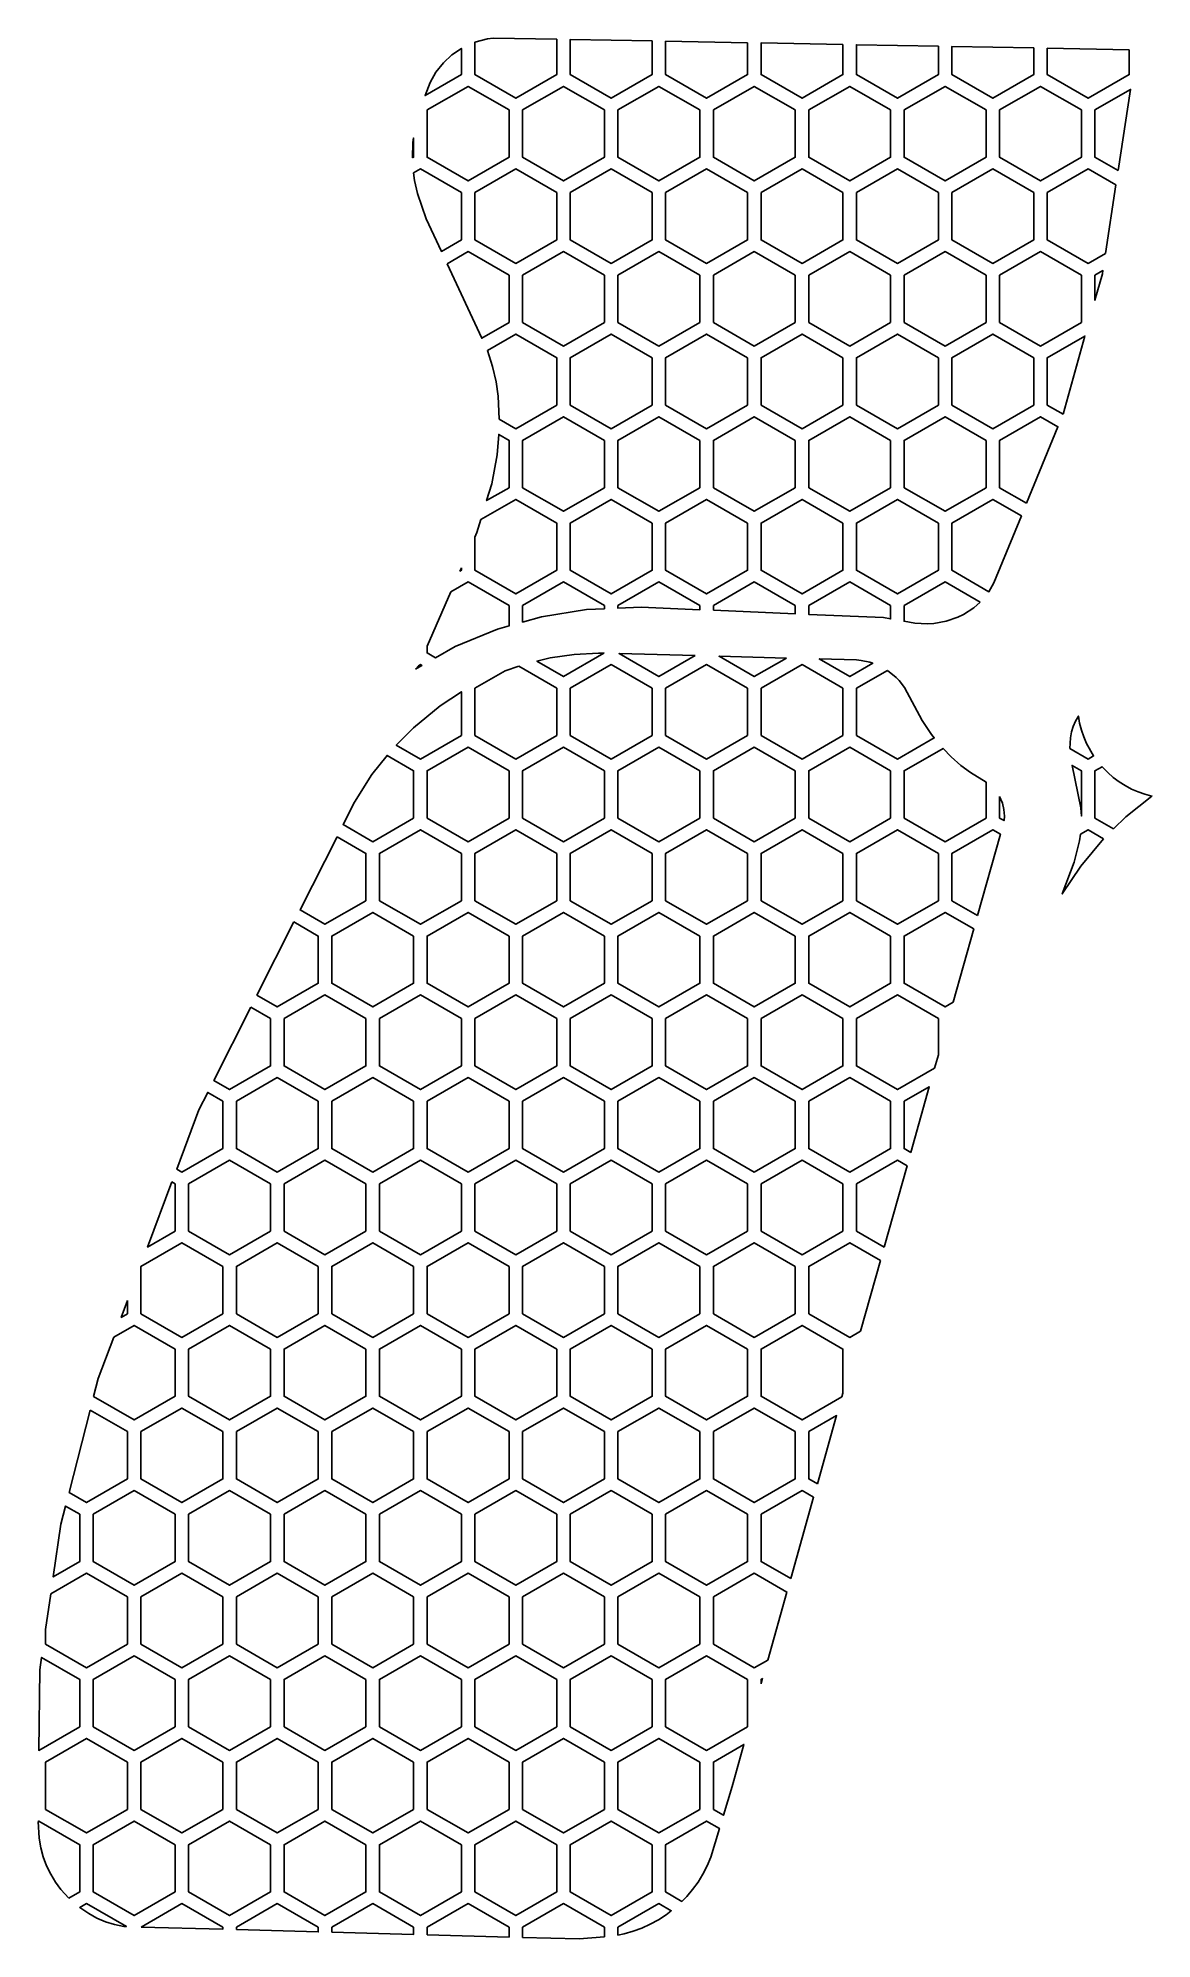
# Model space of a CAD drawing. Header units: millimetres. Extents: x 169.2 to 210.4, y -153.8 to -83.4.
import ezdxf

# ---------------------------------------------------------------- set-up
doc = ezdxf.new("R2010")
doc.units = ezdxf.units.MM

# ---------------------------------------------------------------- blocks, each defined once
blk = doc.blocks.new('HEX')
blk.add_lwpolyline([(1.516, 0.875), (0, 1.75), (-1.516, 0.875), (-1.516, -0.875), (0, -1.75), (1.516, -0.875)], close=True)

msp = doc.modelspace()

# ---------------------------------------------------------------- linework, layer by layer
for points in [[(185.341, -83.557), (185.81, -83.433), (186.014, -83.408), (188.372, -83.451), (188.372, -84.764), (186.857, -85.639), (185.341, -84.764), (185.341, -83.557)], [(191.903, -83.516), (191.903, -84.764), (190.388, -85.639), (188.872, -84.764), (188.872, -83.46), (191.903, -83.516)], [(195.434, -83.581), (195.434, -84.764), (193.919, -85.639), (192.403, -84.764), (192.403, -83.525), (195.434, -83.581)], [(198.965, -83.646), (198.965, -84.764), (197.45, -85.639), (195.934, -84.764), (195.934, -83.59), (198.965, -83.646)], [(202.497, -83.711), (202.497, -84.764), (200.981, -85.639), (199.465, -84.764), (199.465, -83.655), (202.497, -83.711)], [(206.028, -83.776), (206.028, -84.764), (204.512, -85.639), (202.997, -84.764), (202.997, -83.72), (206.028, -83.776)], [(183.681, -85.06), (183.903, -84.672), (184.175, -84.329), (184.489, -84.035), (184.841, -83.791), (184.841, -84.764), (183.498, -85.539), (183.681, -85.06)], [(209.559, -83.841), (209.559, -84.764), (208.043, -85.639), (206.528, -84.764), (206.528, -83.785), (209.559, -83.841)], [(209.152, -88.318), (208.293, -87.822), (208.293, -86.072), (209.612, -85.311), (209.152, -88.318)], [(183.031, -87.847), (183.051, -87.279), (183.076, -87.107), (183.076, -87.822), (183.031, -87.847)], [(183.217, -89.162), (183.109, -88.681), (183.072, -88.401), (183.326, -88.255), (184.841, -89.13), (184.841, -90.88), (184.101, -91.307), (183.543, -90.106), (183.217, -89.162)], [(208.683, -91.386), (208.043, -91.755), (206.528, -90.88), (206.528, -89.13), (208.043, -88.255), (209.071, -88.848), (208.683, -91.386)], [(184.313, -91.762), (185.091, -91.313), (186.607, -92.188), (186.607, -93.938), (185.595, -94.522), (184.313, -91.762)], [(208.568, -92.135), (208.293, -93.115), (208.293, -92.188), (208.586, -92.019), (208.568, -92.135)], [(186.205, -96.67), (186.124, -96.132), (185.996, -95.573), (185.807, -94.977), (186.857, -94.371), (188.372, -95.246), (188.372, -96.996), (186.857, -97.871), (186.241, -97.516), (186.205, -96.67)], [(207.11, -97.332), (206.528, -96.996), (206.528, -95.246), (207.921, -94.442), (207.11, -97.332)], [(205.762, -100.631), (204.762, -100.054), (204.762, -98.304), (206.278, -97.429), (206.921, -97.801), (205.762, -100.631)], [(185.964, -99.914), (186.164, -98.84), (186.225, -98.084), (186.607, -98.304), (186.607, -100.054), (185.774, -100.535), (185.964, -99.914)], [(185.413, -101.716), (185.56, -101.236), (186.857, -100.487), (188.372, -101.362), (188.372, -103.112), (186.857, -103.987), (185.341, -103.112), (185.341, -101.881), (185.413, -101.716)], [(204.555, -103.581), (204.368, -103.904), (202.997, -103.112), (202.997, -101.362), (204.512, -100.487), (205.571, -101.098), (204.555, -103.581)], [(184.841, -103.027), (184.841, -103.112), (184.791, -103.141), (184.841, -103.027)], [(186.181, -105.29), (184.615, -105.937), (183.887, -106.35), (183.576, -106.17), (183.576, -105.927), (184.454, -103.913), (185.091, -103.545), (186.607, -104.42), (186.607, -105.171), (186.181, -105.29)], [(189.476, -104.569), (187.812, -104.833), (187.107, -105.031), (187.107, -104.42), (188.622, -103.545), (190.138, -104.42), (190.138, -104.539), (189.476, -104.569)], [(191.501, -104.477), (190.638, -104.516), (190.638, -104.42), (192.153, -103.545), (193.669, -104.42), (193.669, -104.571), (191.501, -104.477)], [(194.169, -104.593), (194.169, -104.42), (195.684, -103.545), (197.2, -104.42), (197.2, -104.724), (194.169, -104.593)], [(200.465, -104.865), (197.7, -104.745), (197.7, -104.42), (199.215, -103.545), (200.731, -104.42), (200.731, -104.911), (200.465, -104.865)], [(204.045, -104.295), (203.812, -104.502), (203.428, -104.751), (203.222, -104.85), (202.786, -105), (202.329, -105.08), (202.094, -105.093), (201.621, -105.066), (201.231, -104.998), (201.231, -104.42), (202.747, -103.545), (204.045, -104.295)], [(188.132, -106.359), (189.02, -106.228), (189.919, -106.175), (190.12, -106.18), (188.622, -107.045), (187.637, -106.476), (188.132, -106.359)], [(193.495, -106.27), (192.153, -107.045), (190.682, -106.195), (193.495, -106.27)], [(183.145, -106.772), (183.252, -106.646), (183.326, -106.603), (183.383, -106.637), (183.145, -106.772)], [(186.963, -106.665), (188.372, -107.478), (188.372, -109.228), (186.857, -110.103), (185.341, -109.228), (185.341, -107.478), (186.463, -106.831), (186.963, -106.665)], [(196.871, -106.36), (195.684, -107.045), (194.383, -106.294), (196.871, -106.36)], [(199.472, -106.429), (199.637, -106.447), (199.958, -106.515), (200.066, -106.554), (199.215, -107.045), (198.085, -106.392), (199.472, -106.429)], [(200.609, -106.818), (200.932, -107.078), (201.045, -107.195), (201.243, -107.455), (201.895, -108.67), (202.245, -109.19), (202.346, -109.315), (200.981, -110.103), (199.465, -109.228), (199.465, -107.478), (200.609, -106.818)], [(183.072, -108.943), (184.058, -108.128), (184.841, -107.611), (184.841, -109.228), (183.326, -110.103), (182.431, -109.586), (183.072, -108.943)], [(207.365, -109.712), (207.382, -109.311), (207.42, -109.097), (207.481, -108.89), (207.568, -108.692), (207.682, -108.508), (207.725, -108.772), (207.79, -109.032), (207.876, -109.284), (207.982, -109.53), (208.244, -109.987), (208.043, -110.103), (207.365, -109.712)], [(202.971, -110.018), (203.331, -110.337), (203.681, -110.6), (204.262, -110.956), (204.262, -112.286), (202.747, -113.161), (201.231, -112.286), (201.231, -110.536), (202.671, -109.705), (202.971, -110.018)], [(180.888, -111.693), (181.524, -110.669), (182.091, -109.968), (183.076, -110.536), (183.076, -112.286), (181.56, -113.161), (180.465, -112.529), (180.888, -111.693)], [(207.776, -111.902), (207.443, -110.334), (207.793, -110.536), (207.793, -112.213), (207.776, -111.902)], [(208.984, -112.685), (208.293, -112.286), (208.293, -110.536), (208.556, -110.384), (208.769, -110.604), (208.971, -110.781), (209.185, -110.941), (209.411, -111.085), (209.646, -111.212), (209.891, -111.319), (210.143, -111.406), (210.403, -111.472), (209.435, -112.241), (208.984, -112.685)], [(204.762, -111.49), (204.867, -111.729), (204.925, -111.965), (204.942, -112.209), (204.927, -112.381), (204.762, -112.286), (204.762, -111.49)], [(180.239, -112.976), (181.31, -113.594), (181.31, -115.344), (179.794, -116.219), (178.87, -115.685), (180.239, -112.976)], [(203.948, -115.893), (202.997, -115.344), (202.997, -113.594), (204.512, -112.719), (204.796, -112.883), (203.948, -115.893)], [(208.615, -113.049), (207.767, -114.062), (207.081, -115.091), (207.525, -113.921), (207.725, -113.123), (207.757, -112.884), (208.043, -112.719), (208.615, -113.049)], [(203.043, -119.106), (202.747, -119.277), (201.231, -118.402), (201.231, -116.652), (202.747, -115.777), (203.808, -116.39), (203.043, -119.106)], [(178.644, -116.132), (179.544, -116.652), (179.544, -118.402), (178.029, -119.277), (177.274, -118.841), (178.644, -116.132)], [(202.357, -121.541), (200.981, -122.335), (199.465, -121.46), (199.465, -119.71), (200.981, -118.835), (202.497, -119.71), (202.497, -121.044), (202.357, -121.541)], [(177.048, -119.288), (177.779, -119.71), (177.779, -121.46), (176.263, -122.335), (175.679, -121.998), (177.048, -119.288)], [(175.129, -123.085), (175.453, -122.444), (176.013, -122.768), (176.013, -124.518), (174.498, -125.393), (174.306, -125.282), (175.129, -123.085)], [(201.478, -124.66), (201.231, -124.518), (201.231, -122.768), (202.162, -122.23), (201.478, -124.66)], [(200.489, -128.167), (199.465, -127.576), (199.465, -125.826), (200.981, -124.951), (201.338, -125.157), (200.489, -128.167)], [(174.128, -125.757), (174.248, -125.826), (174.248, -127.576), (173.225, -128.166), (174.128, -125.757)], [(199.612, -131.28), (199.215, -131.509), (197.7, -130.634), (197.7, -128.884), (199.215, -128.009), (200.349, -128.664), (199.612, -131.28)], [(172.482, -130.15), (172.482, -130.634), (172.251, -130.768), (172.482, -130.15)], [(171.403, -133.033), (171.975, -131.504), (172.732, -131.067), (174.248, -131.942), (174.248, -133.692), (172.732, -134.567), (171.231, -133.701), (171.403, -133.033)], [(198.926, -133.715), (197.45, -134.567), (195.934, -133.692), (195.934, -131.942), (197.45, -131.067), (198.965, -131.942), (198.965, -133.575), (198.926, -133.715)], [(171.102, -134.203), (172.482, -135), (172.482, -136.75), (170.967, -137.625), (170.32, -137.252), (171.102, -134.203)], [(198.019, -136.934), (197.7, -136.75), (197.7, -135), (198.732, -134.404), (198.019, -136.934)], [(197.031, -140.441), (195.934, -139.808), (195.934, -138.058), (197.45, -137.183), (197.879, -137.431), (197.031, -140.441)], [(170.019, -138.427), (170.191, -137.755), (170.717, -138.058), (170.717, -139.808), (169.735, -140.375), (170.019, -138.427)], [(169.644, -141.005), (170.967, -140.241), (172.482, -141.116), (172.482, -142.866), (170.967, -143.741), (169.451, -142.866), (169.451, -142.329), (169.644, -141.005)], [(196.182, -143.454), (195.684, -143.741), (194.169, -142.866), (194.169, -141.116), (195.684, -140.241), (196.891, -140.938), (196.182, -143.454)], [(169.234, -143.821), (169.302, -143.357), (170.717, -144.174), (170.717, -145.924), (169.201, -146.799), (169.234, -143.821)], [(195.934, -144.332), (195.934, -144.174), (195.987, -144.144), (195.934, -144.332)], [(194.861, -148.142), (194.543, -149.198), (194.169, -148.982), (194.169, -147.232), (195.301, -146.578), (194.861, -148.142)], [(170.315, -152.272), (170.02, -151.95), (169.818, -151.673), (169.641, -151.379), (169.49, -151.068), (169.367, -150.743), (169.273, -150.404), (169.211, -150.053), (169.173, -149.432), (169.201, -149.415), (170.717, -150.29), (170.717, -152.04), (170.315, -152.272)], [(193.782, -151.38), (193.602, -151.673), (193.402, -151.95), (193.182, -152.211), (193.008, -152.389), (192.403, -152.04), (192.403, -150.29), (193.919, -149.415), (194.395, -149.69), (194.077, -150.75), (193.941, -151.072), (193.782, -151.38)], [(172.355, -153.323), (172.008, -153.247), (171.673, -153.141), (171.352, -153.006), (171.048, -152.843), (170.715, -152.618), (170.967, -152.473), (172.443, -153.325), (172.355, -153.323)], [(172.996, -153.34), (174.498, -152.473), (176.013, -153.348), (176.013, -153.423), (172.996, -153.34)], [(176.513, -153.436), (176.513, -153.348), (178.029, -152.473), (179.544, -153.348), (179.544, -153.519), (176.513, -153.436)], [(180.044, -153.532), (180.044, -153.348), (181.56, -152.473), (183.076, -153.348), (183.076, -153.615), (180.044, -153.532)], [(183.576, -153.628), (183.576, -153.348), (185.091, -152.473), (186.607, -153.348), (186.607, -153.711), (183.576, -153.628)], [(189.207, -153.781), (187.107, -153.724), (187.107, -153.348), (188.622, -152.473), (190.138, -153.348), (190.138, -153.697), (189.207, -153.781)], [(192.42, -152.884), (192.135, -153.07), (191.836, -153.234), (191.525, -153.376), (191.203, -153.496), (190.87, -153.591), (190.638, -153.639), (190.638, -153.348), (192.153, -152.473), (192.612, -152.738), (192.42, -152.884)]]:
    msp.add_lwpolyline(points, close=True)

# ---------------------------------------------------------------- block references
for p in [(185.091, -86.947), (188.622, -86.947), (192.153, -86.947), (195.684, -86.947), (199.215, -86.947), (202.747, -86.947), (206.278, -86.947), (186.857, -90.005), (190.388, -90.005), (193.919, -90.005), (197.45, -90.005), (200.981, -90.005), (204.512, -90.005), (188.622, -93.063), (192.153, -93.063), (195.684, -93.063), (199.215, -93.063), (202.747, -93.063), (206.278, -93.063), (190.388, -96.121), (193.919, -96.121), (197.45, -96.121), (200.981, -96.121), (204.512, -96.121), (188.622, -99.179), (192.153, -99.179), (195.684, -99.179), (199.215, -99.179), (202.747, -99.179), (190.388, -102.237), (193.919, -102.237), (197.45, -102.237), (200.981, -102.237), (190.388, -108.353), (193.919, -108.353), (197.45, -108.353), (185.091, -111.411), (188.622, -111.411), (192.153, -111.411), (195.684, -111.411), (199.215, -111.411), (183.326, -114.469), (186.857, -114.469), (190.388, -114.469), (193.919, -114.469), (197.45, -114.469), (200.981, -114.469), (181.56, -117.527), (185.091, -117.527), (188.622, -117.527), (192.153, -117.527), (195.684, -117.527), (199.215, -117.527), (179.794, -120.585), (183.326, -120.585), (186.857, -120.585), (190.388, -120.585), (193.919, -120.585), (197.45, -120.585), (178.029, -123.643), (181.56, -123.643), (185.091, -123.643), (188.622, -123.643), (192.153, -123.643), (195.684, -123.643), (199.215, -123.643), (176.263, -126.701), (179.794, -126.701), (183.326, -126.701), (186.857, -126.701), (190.388, -126.701), (193.919, -126.701), (197.45, -126.701), (174.498, -129.759), (178.029, -129.759), (181.56, -129.759), (185.091, -129.759), (188.622, -129.759), (192.153, -129.759), (195.684, -129.759), (176.263, -132.817), (179.794, -132.817), (183.326, -132.817), (186.857, -132.817), (190.388, -132.817), (193.919, -132.817), (174.498, -135.875), (178.029, -135.875), (181.56, -135.875), (185.091, -135.875), (188.622, -135.875), (192.153, -135.875), (195.684, -135.875), (172.732, -138.933), (176.263, -138.933), (179.794, -138.933), (183.326, -138.933), (186.857, -138.933), (190.388, -138.933), (193.919, -138.933), (174.498, -141.991), (178.029, -141.991), (181.56, -141.991), (185.091, -141.991), (188.622, -141.991), (192.153, -141.991), (172.732, -145.049), (176.263, -145.049), (179.794, -145.049), (183.326, -145.049), (186.857, -145.049), (190.388, -145.049), (193.919, -145.049), (170.967, -148.107), (174.498, -148.107), (178.029, -148.107), (181.56, -148.107), (185.091, -148.107), (188.622, -148.107), (192.153, -148.107), (172.732, -151.165), (176.263, -151.165), (179.794, -151.165), (183.326, -151.165), (186.857, -151.165), (190.388, -151.165)]:
    msp.add_blockref('HEX', p)

doc.saveas('drawing.dxf')
